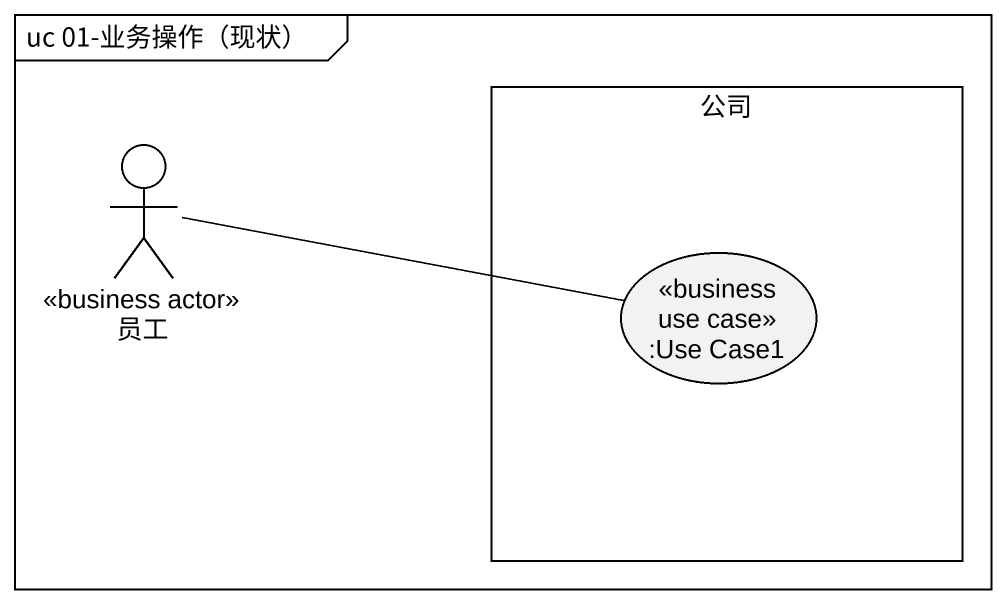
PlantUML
@startuml
mainframe uc 01-业务操作（现状）
actor 员工 <<business actor>>
rectangle 公司 {
  usecase ":Use Case1" as Use_Case1 <<business use case>>
}
员工 -right- Use_Case1
@enduml
